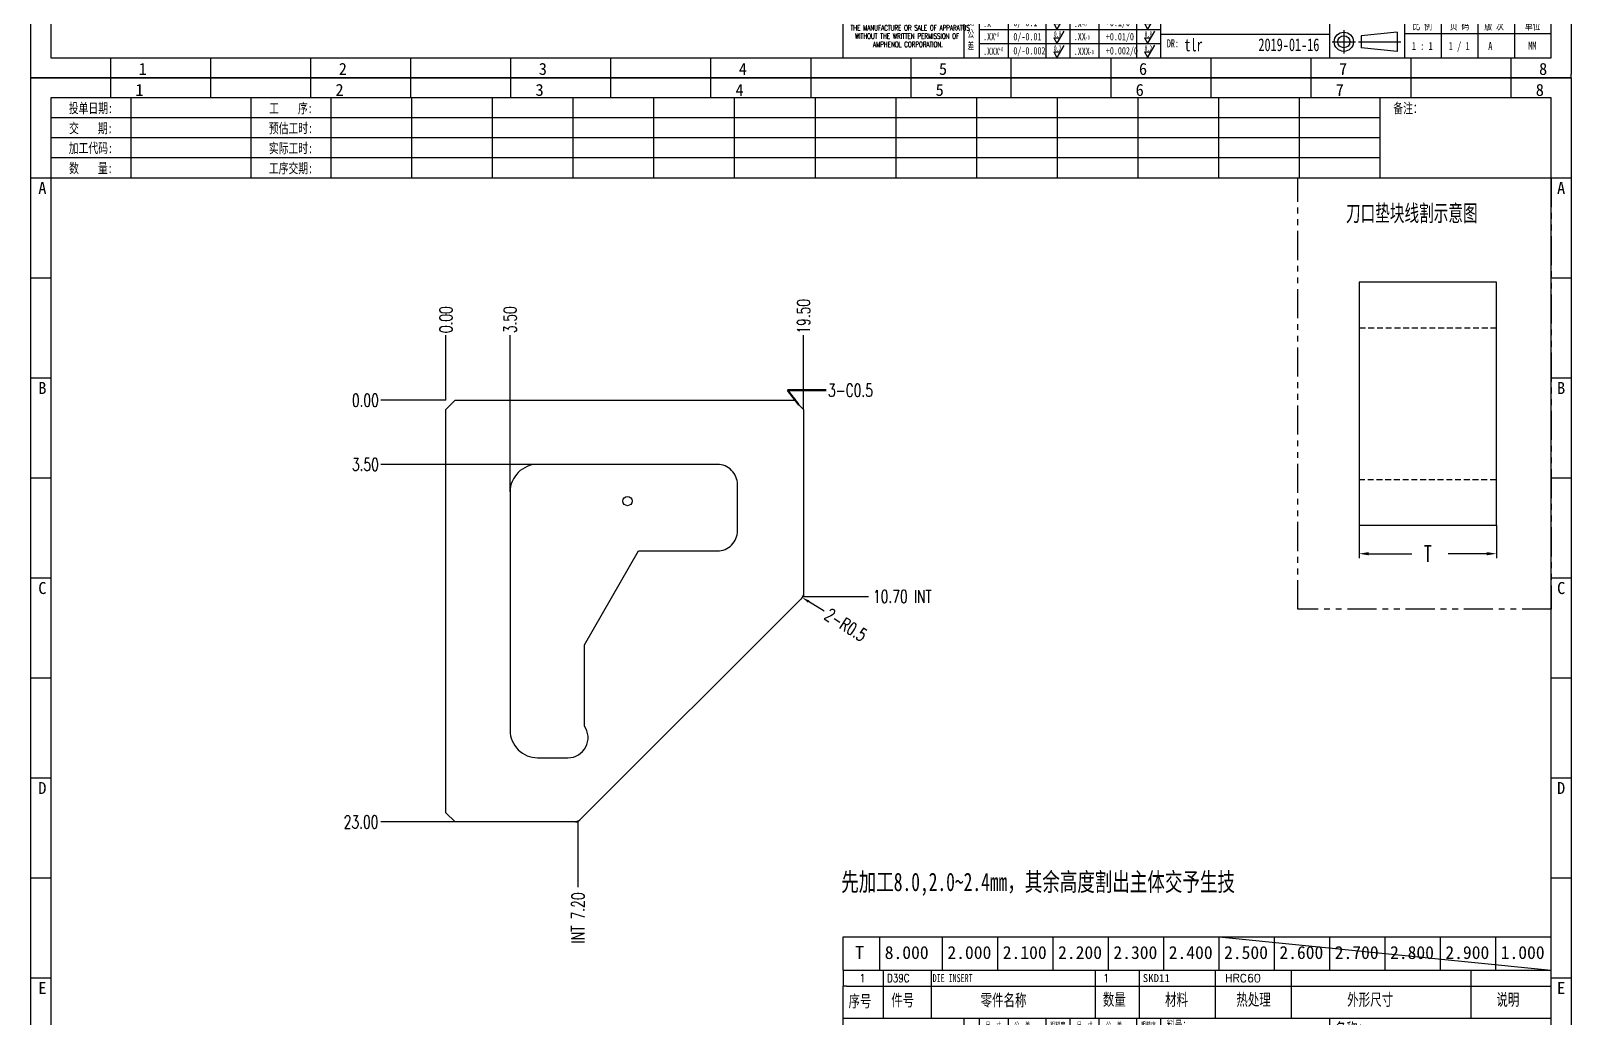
# Model space of a CAD drawing. Header units: millimetres. Extents: x -2852 to 5627, y -2271 to 1849.
# Drawn here: x -153.8 to -69.8, y -356.2 to -302.4 of the extents above; entities that cross this region are included whole.
import ezdxf
from ezdxf.enums import TextEntityAlignment as Align

# ---------------------------------------------------------------- set-up
doc = ezdxf.new("R2010")
doc.units = ezdxf.units.MM
doc.header["$PDSIZE"] = 3
doc.linetypes.add('DASHED2', pattern=[9.525, 6.35, -3.175])
doc.linetypes.add('PHANTOM', pattern=[63.5, 31.75, -6.35, 6.35, -6.35, 6.35, -6.35])
for name, color, linetype in [('1', 7, 'Continuous'), ('11', 4, 'DASHED2'), ('41', 1, 'Continuous'), ('61', 1, 'PHANTOM'), ('PUNCH', 1, 'Continuous')]:
    doc.layers.add(name, color=color, linetype=linetype)
doc.styles.add('CH', font='仿宋_GB2312_0.ttf')
doc.styles.add('jet02', font='simplex.shx', dxfattribs={"width": 0.7})
doc.styles.add('SIMPLEX', font='SIMPLEX')
doc.styles.get("Standard").update_dxf_attribs({"font": '仿宋_GB2312_0.ttf', "width": 0.7})
doc.styles.add('TEXTSTYLE_1', font='TRIUMB.TTF')
doc.styles.add('TEXTSTYLE_2', font='TRIUM.TTF')
doc.styles.add('tk', font='', dxfattribs={"width": 0.7})
doc.styles.add('tk 2', font='仿宋_GB2312_0.ttf', dxfattribs={"width": 0.65})
doc.styles.add('tk 4', font='simplex.shx', dxfattribs={"width": 0.65, "bigfont": 'bigfont.shx'})
doc.styles.get('tk').set_extended_font_data('NSimSun')
doc.dimstyles.new('jet02', dxfattribs={"dimtxt": 3.5, "dimasz": 2.1, "dimexe": 1, "dimexo": 0, "dimgap": 0.5, "dimtad": 0, "dimtoh": 1, "dimdec": 3, "dimzin": 9, "dimdsep": 46, "dimtxsty": 'jet02', "dimcen": 0, "dimclrt": 256, "dimazin": 2, "dimtfac": 1, "dimtdec": 3, "dimtofl": 0, "dimtmove": 0, "dimatfit": 1, "dimfxl": 0, "dimarcsym": 0})

# ---------------------------------------------------------------- blocks, each defined once
blk = doc.blocks.new('A3-N')
at = {"layer": '1', "color": 1}
for p, q in [((0, 0), (0, 296.73)), ((0, 296.73), (420, 296.73)), ((21.82, 291.27), (21.82, 296.73)), ((49.09, 291.27), (49.09, 296.73)), ((76.36, 291.27), (76.36, 296.73)), ((103.64, 291.27), (103.64, 296.73)), ((103.64, 291.27), (103.64, 296.73)), ((103.64, 291.27), (103.64, 296.73)), ((130.91, 291.27), (130.91, 296.73)), ((158.18, 291.27), (158.18, 296.73)), ((185.45, 291.27), (185.45, 296.73)), ((212.73, 291.27), (212.73, 296.73)), ((240, 291.27), (240, 296.73)), ((267.27, 291.27), (267.27, 296.73)), ((294.55, 291.27), (294.55, 296.73)), ((321.82, 291.27), (321.82, 296.73)), ((349.09, 291.27), (349.09, 296.73)), ((376.36, 291.27), (376.36, 296.73)), ((403.64, 291.27), (403.64, 296.73)), ((420, 296.73), (420, 1)), ((5.45, 269.45), (0, 269.45)), ((420, 269.45), (414.55, 269.45)), ((5.45, 242.18), (0, 242.18)), ((420, 242.18), (414.55, 242.18)), ((5.45, 214.91), (0, 214.91)), ((420, 214.91), (414.55, 214.91)), ((5.45, 187.64), (0, 187.64)), ((420, 187.64), (414.55, 187.64)), ((5.45, 160.36), (0, 160.36)), ((420, 160.36), (414.55, 160.36)), ((5.45, 133.09), (0, 133.09)), ((420, 133.09), (414.55, 133.09)), ((5.45, 105.82), (0, 105.82)), ((420, 105.82), (414.55, 105.82)), ((5.45, 78.55), (0, 78.55)), ((420, 78.55), (414.55, 78.55)), ((5.45, 51.27), (0, 51.27)), ((420, 51.27), (414.55, 51.27)), ((222.45, 49.09), (221.45, 49.09)), ((221.45, 49.09), (221.45, 40.36)), ((222.45, 49.09), (414.55, 49.09)), ((232.36, 49.09), (232.36, 40.36)), ((245.45, 49.09), (245.45, 40.36)), ((290.18, 49.09), (290.18, 40.36)), ((302.18, 49.09), (302.18, 40.36)), ((322.91, 49.09), (322.91, 40.36)), ((343.64, 49.09), (343.64, 40.36)), ((392.73, 40.36), (392.73, 49.09)), ((258.55, 40.36), (258.55, 5.44)), ((266.45, 40.36), (266.45, 5.44)), ((276.78, 40.36), (276.78, 5.45)), ((291.18, 40.36), (291.18, 5.45)), ((301.51, 40.37), (301.51, 5.46)), ((308.01, 40.36), (308.01, 5.45)), ((354.09, 40.36), (354.09, 5.45)), ((308.01, 32.39), (258.55, 32.39)), ((308.01, 28.54), (258.55, 28.54)), ((414.55, 27.27), (308.01, 27.27)), ((5.45, 24), (0, 24)), ((308.01, 24.69), (258.55, 24.69)), ((420, 24), (414.55, 24)), ((308.01, 16.99), (258.55, 16.99)), ((354.09, 19.63), (308.01, 19.63)), ((308.01, 13.14), (258.55, 13.14)), ((414.55, 16.36), (354.09, 16.36)), ((374.55, 16.36), (374.55, 5.45)), ((384.55, 16.36), (384.55, 5.45)), ((394.55, 16.36), (394.55, 5.45)), ((404.55, 16.36), (404.55, 5.45)), ((308.01, 9.29), (258.55, 9.29)), ((308.01, 11.99), (354.09, 11.99)), ((372.51, 12.49), (362.69, 11.5)), ((362.69, 11.5), (362.69, 8.23)), ((372.51, 12.49), (372.51, 7.25)), ((414.55, 12), (374.55, 12)), ((21.82, 0), (21.82, 5.45)), ((49.09, 0), (49.09, 5.45)), ((76.36, 0), (76.36, 5.45)), ((103.64, 0), (103.64, 5.45)), ((130.91, 0), (130.91, 5.45)), ((158.18, 0), (158.18, 5.45)), ((185.45, 0), (185.45, 5.45)), ((212.73, 0), (212.73, 5.45)), ((240, 0), (240, 5.45)), ((267.27, 0), (267.27, 5.45)), ((294.55, 0), (294.55, 5.45)), ((321.82, 0), (321.82, 5.45)), ((349.09, 0), (349.09, 5.45)), ((372.51, 7.25), (362.69, 8.23)), ((376.36, 0), (376.36, 5.45)), ((403.64, 0), (403.64, 5.45)), ((1, 0), (0, 0)), ((420, 0), (1, 0)), ((420, 0), (420, 1))]:
    blk.add_line(p, q, dxfattribs=at)
at = {"layer": '1'}
for p, q in [((414.55, 278.18), (414.55, 284.73)), ((221.45, 40.36), (221.45, 5.45)), ((221.45, 40.36), (414.55, 40.36)), ((221.45, 40.36), (414.55, 40.36)), ((254.41, 40.36), (254.41, 5.45)), ((283.28, 40.36), (283.28, 5.45)), ((308.01, 36.24), (258.55, 36.24)), ((222.08, 28.67), (254.12, 28.67)), ((308.01, 20.84), (254.41, 20.84))]:
    blk.add_line(p, q, dxfattribs=at)
at = {"layer": '1', "color": 1, "ltscale": 0.05}
for p, q in [((278.93, 34.04), (279.79, 32.56)), ((278.93, 34.04), (280.65, 34.04)), ((281.68, 35.84), (279.79, 32.56)), ((303.66, 34.05), (304.52, 32.56)), ((303.66, 34.05), (305.38, 34.05)), ((306.41, 35.84), (304.52, 32.56)), ((278.93, 30.19), (279.79, 28.71)), ((278.93, 30.19), (280.65, 30.19)), ((281.68, 31.99), (279.79, 28.71)), ((303.66, 30.2), (305.38, 30.2)), ((303.66, 30.2), (304.52, 28.71)), ((306.41, 31.99), (304.52, 28.71)), ((278.93, 26.34), (279.79, 24.86)), ((278.93, 26.34), (280.65, 26.34)), ((281.68, 28.14), (279.79, 24.86)), ((303.66, 26.35), (304.52, 24.86)), ((303.66, 26.35), (305.38, 26.35)), ((306.41, 28.14), (304.52, 24.86)), ((278.93, 22.49), (280.65, 22.49)), ((278.93, 22.49), (279.79, 21.01)), ((281.68, 24.29), (279.79, 21.01)), ((303.66, 22.5), (305.38, 22.5)), ((303.66, 22.5), (304.52, 21.01)), ((306.41, 24.29), (304.52, 21.01)), ((278.93, 18.66), (279.79, 17.17)), ((278.93, 18.66), (280.65, 18.66)), ((281.68, 20.45), (279.79, 17.17)), ((303.66, 18.66), (304.52, 17.18)), ((303.66, 18.66), (305.38, 18.66)), ((306.41, 20.46), (304.52, 17.18)), ((278.93, 14.81), (280.65, 14.81)), ((278.93, 14.81), (279.79, 13.32)), ((281.68, 16.6), (279.79, 13.32)), ((281.68, 12.75), (279.79, 9.47)), ((303.66, 14.81), (305.38, 14.81)), ((303.66, 14.81), (304.52, 13.33)), ((306.41, 16.61), (304.52, 13.33)), ((306.41, 12.76), (304.52, 9.48)), ((278.93, 10.96), (279.79, 9.47)), ((278.93, 10.96), (280.65, 10.96)), ((281.68, 8.9), (279.79, 5.62)), ((303.66, 10.96), (304.52, 9.48)), ((303.66, 10.96), (305.38, 10.96)), ((306.41, 8.91), (304.52, 5.63)), ((278.93, 7.11), (279.79, 5.62)), ((278.93, 7.11), (280.65, 7.11)), ((303.66, 7.11), (305.38, 7.11)), ((303.66, 7.11), (304.52, 5.63))]:
    blk.add_line(p, q, dxfattribs=at)
at = {"layer": '1', "color": 1, "ltscale": 0.1}
for p, q in [((358.01, 13.02), (358.01, 6.71)), ((354.86, 9.87), (361.17, 9.87)), ((362.03, 9.87), (373.54, 9.87))]:
    blk.add_line(p, q, dxfattribs=at)
at = {"layer": '1'}
blk.add_lwpolyline([(221.45, 5.45), (414.55, 5.45), (414.55, 291.27), (5.45, 291.27), (5.45, 5.45), (414.55, 5.45)], dxfattribs=at)
at = {"layer": '1', "color": 7, "linetype": 'Continuous', "const_width": 0.123}
blk.add_lwpolyline([(223.11, 34.74), (252.6, 34.76)], dxfattribs=at)
at = {"layer": '1', "color": 1}
for radius in [2.62, 1.64]:
    blk.add_circle((358.01, 9.87), radius, dxfattribs=at)
at = {"layer": '41'}
for p, q in [((27.27, 291.27), (27.27, 269.45)), ((60, 291.27), (60, 269.45)), ((81.82, 291.27), (81.82, 269.45)), ((103.82, 291.27), (103.82, 269.45)), ((125.82, 291.27), (125.82, 269.45)), ((147.82, 291.27), (147.82, 269.45)), ((169.82, 291.27), (169.82, 269.45)), ((191.82, 291.27), (191.82, 269.45)), ((213.82, 291.27), (213.82, 269.45)), ((235.82, 291.27), (235.82, 269.45)), ((257.82, 291.27), (257.82, 269.45)), ((279.82, 291.27), (279.82, 269.45)), ((301.82, 291.27), (301.82, 269.45)), ((323.82, 291.27), (323.82, 269.45)), ((345.82, 291.27), (345.82, 269.45)), ((367.82, 291.27), (367.82, 269.45)), ((367.82, 285.82), (5.45, 285.82)), ((367.82, 280.36), (5.45, 280.36)), ((367.82, 274.91), (5.45, 274.91)), ((414.55, 269.45), (5.45, 269.45))]:
    blk.add_line(p, q, dxfattribs=at)
at = {"layer": '1', "color": 1}
for s, p in [('1', (29.64, 295.11)), ('2', (84.18, 295.11)), ('3', (138.73, 295.11)), ('4', (193.27, 295.11)), ('5', (247.82, 295.11)), ('6', (302.36, 295.11)), ('7', (356.91, 295.11)), ('8', (411.45, 295.11)), ('1', (30.53, 4.11)), ('2', (85.08, 4.11)), ('3', (139.62, 4.11)), ('4', (194.17, 4.11)), ('5', (248.72, 4.11)), ('6', (303.26, 4.11)), ('7', (357.81, 4.11)), ('8', (412.35, 4.11))]:
    blk.add_text(s, height=3.27, dxfattribs=at).set_placement(p, align=Align.TOP_CENTER)
at = {"layer": '1', "style": 'tk', "width": 0.7}
for s, p in [('投单日期:', (16.36, 288.55)), ('工    序:', (70.91, 288.55)), ('备注：', (375.51, 288.55)), ('交    期:', (16.36, 283.09)), ('预估工时:', (70.91, 283.09)), ('加工代码:', (16.36, 277.64)), ('实际工时:', (70.91, 277.64)), ('数    量:', (16.36, 272.18)), ('工序交期:', (70.91, 272.18))]:
    blk.add_text(s, height=2.727, dxfattribs=at).set_placement(p, align=Align.MIDDLE)
at = {"layer": '1', "color": 1}
for s, p in [('A', (2.04, 268.36)), ('B', (2.04, 213.82)), ('C', (2.04, 159.27)), ('D', (2.04, 104.73)), ('E', (2.04, 50.18))]:
    blk.add_text(s, height=3.27, dxfattribs=at).set_placement(p, align=Align.TOP_LEFT)
for s, p in [('A', (418.37, 268.36)), ('B', (418.37, 213.82)), ('C', (418.37, 159.27)), ('D', (418.37, 104.73)), ('E', (418.37, 50.18))]:
    blk.add_text(s, height=3.27, dxfattribs=at).set_placement(p, align=Align.TOP_RIGHT)
at = {"layer": '1', "color": 1, "style": 'tk 2', "width": 0.7}
for s, height, p in [('序号', 3.273, (222.96, 43.34)), ('件号', 3.273, (234.62, 43.61)), ('零件名称', 3.273, (258.97, 43.61)), ('数量', 3.273, (292.3, 43.78)), ('材料', 3.273, (309.27, 43.78)), ('热处理', 3.273, (328.71, 43.78)), ('外形尺寸', 3.273, (358.94, 43.78)), ('说明', 3.273, (399.61, 43.78)), ('料号：', 2.182, (309.77, 37.46)), ('名称：', 3.273, (355.52, 35.79)), ('图号：', 3.273, (355.52, 22.7)), ('比 例', 2.182, (376.69, 13.18)), ('页 码', 2.182, (386.85, 13.18)), ('版 次', 2.182, (396.31, 13.18)), ('单位', 2.182, (407.35, 13.18))]:
    blk.add_text(s, height=height, dxfattribs=at).set_placement(p)
at = {"layer": '1', "color": 7, "linetype": 'Continuous', "style": 'TEXTSTYLE_1'}
blk.add_text('Amphenol JET', height=2.7, dxfattribs=at).set_placement((223.96, 35.61))
at = {"layer": '1', "color": 7, "linetype": 'Continuous'}
for s, height, style, width, p in [('A Division of Amphenol Corporation', 1.5, 'TEXTSTYLE_2', 0.7, (224.64, 32.29)), ('HangZhou Amphenol JET Interconnect Technology co.,ltd ', 1.2, 'TEXTSTYLE_2', 0.6, (222.47, 29.36)), ('THESE DRAWINGS AND SPECIFICATIONS', 1.5, 'tk 4', 0.6, (224.73, 23.52)), ('ARE THE PROPERTY OF', 1.5, 'tk 4', 0.6, (230.45, 21.35)), ('AND SHALL NOT BE REPRODUCED OR', 1.5, 'tk 4', 0.6, (225.95, 17.17)), ('AMPHENOL CORPORATION', 1.5, 'tk 4', 0.6, (230.04, 19.27)), ('THE MANUFACTURE OR SALE OF APPARATUS', 1.5, 'tk 4', 0.6, (223.5, 12.92)), ('COPIED OR USED AS THE BASIS FOR', 1.5, 'tk 4', 0.6, (225.54, 15.02)), ('WITHOUT THE WRITTEN PERMISSION OF', 1.5, 'tk 4', 0.6, (224.73, 10.67)), ('AMPHENOL CORPORATION.', 1.5, 'tk 4', 0.6, (229.63, 8.4))]:
    blk.add_text(s, height=height, dxfattribs=dict(at, style=style, width=width)).set_placement(p)
at = {"layer": '1', "color": 1, "style": 'tk 2', "width": 0.7}
for s, p in [('X.', (259.64, 34.37)), ('%%P0.2', (267.9, 34.37)), ('X.', (284.37, 34.37)), ('%%P1%%D', (293.12, 34.37)), ('.X', (259.64, 30.28)), ('%%P0.1', (267.9, 30.52)), ('.X', (284.37, 30.28)), ('%%P0.5%%D', (293.12, 30.52)), ('.XX', (259.64, 26.71)), ('%%P0.01', (267.9, 26.67)), ('.XX', (284.37, 26.71)), ('%%P0.1%%D', (293.12, 26.67)), ('.XXX', (259.64, 22.68)), ('%%P0.002', (267.9, 22.82)), ('.XXX', (284.37, 22.68)), ('%%P0.01%%D', (293.12, 22.82)), ('X.', (259.64, 18.97)), ('0/-0.2', (267.9, 18.97)), ('X.', (284.37, 18.97)), ('+0.2/0', (293.12, 18.97)), ('.X', (259.64, 14.88)), ('0/-0.1', (267.9, 15.12)), ('.X', (284.37, 14.88)), ('+0.1/0', (293.12, 15.12)), ('.XX', (259.64, 11.31)), ('0/-0.01', (267.9, 11.27)), ('0/-0.002', (267.9, 7.42)), ('.XX', (284.37, 11.31)), ('+0.01/0', (293.12, 11.27)), ('+0.002/0', (293.12, 7.42)), ('.XXX', (259.64, 7.28)), ('.XXX', (284.37, 7.28))]:
    blk.add_text(s, height=2, dxfattribs=at).set_placement(p, align=Align.MIDDLE_LEFT)
at = {"layer": '1', "color": 1, "ltscale": 0.05, "style": 'tk 2', "width": 0.5}
for s, p in [('6.3', (279.01, 34.26)), ('6.3', (303.74, 34.27)), ('3.2', (279.01, 30.41)), ('3.2', (303.74, 30.42)), ('0.8', (279.01, 26.56)), ('0.8', (303.74, 26.57)), ('0.2', (279.01, 22.71)), ('0.2', (303.74, 22.72)), ('6.3', (279.01, 18.87)), ('6.3', (303.74, 18.88)), ('3.2', (279.01, 15.02)), ('0.8', (279.01, 11.17)), ('3.2', (303.74, 15.03)), ('0.8', (303.74, 11.18)), ('0.2', (279.01, 7.32)), ('0.2', (303.74, 7.33))]:
    blk.add_text(s, height=1.6, dxfattribs=at).set_placement(p)
at = {"layer": '1', "style": 'tk 2', "width": 0.7}
for s, p in [('APPD:', (309.77, 24.21)), ('CHKD:', (309.77, 16.27)), ('DR:', (309.77, 8.35))]:
    blk.add_text(s, height=2.182, dxfattribs=at).set_placement(p)
at = {"layer": '1', "color": 7, "style": 'tk 2', "width": 0.7}
blk.add_text('MM', height=2.182, dxfattribs=at).set_placement((408.31, 7.75))
at = {"layer": '1', "color": 1, "ltscale": 0.05, "char_height": 1.5, "width": 6.3627, "attachment_point": 1, "style": 'tk 2'}
for s, insert in [('尺  寸', (260.31, 39.25)), ('公  差', (268.17, 39.25)), ('粗糙度', (277.98, 39.25)), ('尺  寸', (285.2, 39.25)), ('公  差', (293.18, 39.25)), ('粗糙度', (302.71, 39.26))]:
    blk.add_mtext(s, dxfattribs=dict(at, insert=insert))
at = {"layer": '1', "ltscale": 0.05, "char_height": 2, "width": 2.5195, "attachment_point": 1, "style": 'tk 2'}
for s, insert in [('一般公差', (255.39, 36.11)), ('单侧公差', (255.39, 19.71))]:
    blk.add_mtext(s, dxfattribs=dict(at, insert=insert))
at = {"layer": '1', "color": 1, "ltscale": 0.05, "char_height": 1.2, "width": 5.1396, "attachment_point": 1, "line_spacing_factor": 0.8, "style": 'tk 2'}
for s, insert in [('+0', (261.58, 20.13)), ('-0', (286.31, 19.33)), ('+0', (261.88, 16.09)), ('-0', (286.61, 15.29)), ('+0', (262.79, 12.45)), ('+0', (263.87, 8.44)), ('-0', (287.51, 11.65)), ('-0', (288.59, 7.64))]:
    blk.add_mtext(s, dxfattribs=dict(at, insert=insert))
at = {"layer": '1', "style": 'tk 2', "width": 0.7}
for tag, p in [('PATR-NO1', (309.84, 32.96)), ('TITLE', (365.74, 30.9)), ('PATR-NO2', (309.84, 27.81)), ('DWG-NO:', (366.54, 18.14))]:
    blk.add_attdef(tag, p, '', height=3.27, dxfattribs=at)
at = {"layer": '1', "color": 1, "style": 'tk 2', "width": 0.7}
for tag, p in [('DRAW', (314.55, 7.27)), ('DATE', (334.72, 7.32))]:
    blk.add_attdef(tag, p, '', height=3.49, dxfattribs=at)
at = {"layer": '1', "style": 'tk 2', "width": 0.7}
for tag, p in [('SCALE', (376.55, 8.73)), ('SHEET', (386.6, 8.72)), ('REV', (397.38, 8.73))]:
    blk.add_attdef(tag, text='', height=2.18, dxfattribs=at).set_placement(p, align=Align.MIDDLE_LEFT)
blk = doc.blocks.new('FB3')
at = {"layer": '1', "color": 1}
for p, q in [((0, 4.36), (193.09, 4.36)), ((0, 4.36), (0, 0)), ((10.91, 4.36), (10.91, 0)), ((24, 4.36), (24, 0)), ((68.73, 4.36), (68.73, 0)), ((80.73, 4.36), (80.73, 0)), ((101.45, 4.36), (101.45, 0)), ((122.18, 4.36), (122.18, 0)), ((171.27, 0), (171.27, 4.36))]:
    blk.add_line(p, q, dxfattribs=at)
at = {"layer": '1'}
for tag, style, p in [('ITEM', 'SIMPLEX', (4.36, 2.18)), ('PARTNO', 'SIMPLEX', (12, 2.18)), ('QTY', 'SIMPLEX', (74.18, 2.18)), ('MATL', 'CH', (81.72, 2.18)), ('FINISH', 'SIMPLEX', (104.17, 2.18)), ('SPEC', 'SIMPLEX', (130.91, 2.18)), ('REMARK', 'SIMPLEX', (174.06, 2.18))]:
    blk.add_attdef(tag, text='', height=2.18, dxfattribs=dict(at, style=style)).set_placement(p, align=Align.MIDDLE_LEFT)
at = {"layer": '1', "style": 'tk', "width": 0.7}
blk.add_attdef('DIE', text='', height=2.18, dxfattribs=at).set_placement((24.43, 2.18), align=Align.MIDDLE_LEFT)
blk = doc.blocks.new('DK')
at = {"layer": '1'}
for p, q in [((0, 9), (192, 9)), ((0, 0), (0, 9)), ((10, 0), (10, 9)), ((27, 0), (27, 9)), ((42, 0), (42, 9)), ((57, 0), (57, 9)), ((72, 0), (72, 9)), ((87, 0), (87, 9)), ((102, 0), (102, 9)), ((117, 0), (117, 9)), ((132, 0), (132, 9)), ((147, 0), (147, 9)), ((162, 0), (162, 9)), ((177, 0), (177, 9)), ((192, 0), (192, 9)), ((0, 0), (192, 0))]:
    blk.add_line(p, q, dxfattribs=at)
blk.add_text('T', height=3.5, dxfattribs=at).set_placement((3.31, 3.01))
at = {"layer": '1', "color": 2}
for s, p in [('8.000', (11.31, 3.01)), ('2.000', (28.31, 3.01)), ('2.100', (43.31, 3.01)), ('2.200', (58.31, 3.01)), ('2.300', (73.31, 3.01)), ('2.400', (88.31, 3.01)), ('2.500', (103.31, 3.01)), ('2.600', (118.31, 3.01)), ('2.700', (133.31, 3.01)), ('2.800', (148.31, 3.01)), ('2.900', (163.31, 3.01)), ('1.000', (178.31, 3.01))]:
    blk.add_text(s, height=3.5, dxfattribs=at).set_placement(p)
blk = doc.blocks.new('A$C0DB51FAA')
at = {"layer": '1', "ltscale": 0.05}
blk.add_line((20.516, 1.81), (38.618, 0), dxfattribs=at)
at = {"layer": '1', "ltscale": 0.05, "xscale": 0.2011363636361239, "yscale": 0.2011363636361239, "zscale": 0.2011363636361239}
blk.add_blockref('DK', (0, 0), dxfattribs=at)
blk = doc.blocks.new('*D3664')
at = {"layer": '41', "ltscale": 0.05}
blk.add_line((784.093, -2774.955), (780.545, -2774.955), dxfattribs=at)
at = {"layer": 'Defpoints', "color": 0, "ltscale": 0.05}
for p in [(780.545, -2774.955), (784.093, -2774.955), (784.093, -2774.955)]:
    blk.add_point(p, dxfattribs=at)
at = {"layer": '41', "ltscale": 0.05, "insert": (779.698, -2774.955), "char_height": 0.7, "attachment_point": 5, "style": 'jet02'}
blk.add_mtext('0.00', dxfattribs=at)
blk = doc.blocks.new('*D3665')
at = {"layer": '41', "ltscale": 0.05}
blk.add_line((784.593, -2797.955), (780.545, -2797.955), dxfattribs=at)
at = {"layer": 'Defpoints', "color": 0, "ltscale": 0.05}
for p in [(784.093, -2774.955), (780.545, -2797.955), (784.593, -2797.955)]:
    blk.add_point(p, dxfattribs=at)
at = {"layer": '41', "ltscale": 0.05, "insert": (779.465, -2797.955), "char_height": 0.7, "attachment_point": 5, "style": 'jet02'}
blk.add_mtext('23.00', dxfattribs=at)
blk = doc.blocks.new('*D3666')
at = {"layer": '41', "ltscale": 0.05}
blk.add_line((803.593, -2785.655), (807.14, -2785.655), dxfattribs=at)
at = {"layer": 'Defpoints', "color": 0, "ltscale": 0.05}
for p in [(784.093, -2774.955), (803.593, -2785.655), (807.14, -2785.655)]:
    blk.add_point(p, dxfattribs=at)
at = {"layer": '41', "ltscale": 0.05, "insert": (808.979, -2785.655), "char_height": 0.7, "attachment_point": 5, "style": 'jet02'}
blk.add_mtext('10.70{\\C1; INT }', dxfattribs=at)
blk = doc.blocks.new('*D3667')
at = {"layer": '41', "ltscale": 0.05}
blk.add_line((784.093, -2774.955), (784.093, -2771.408), dxfattribs=at)
at = {"layer": 'Defpoints', "color": 0, "ltscale": 0.05}
for p in [(784.093, -2771.408), (784.093, -2774.955), (784.093, -2774.955)]:
    blk.add_point(p, dxfattribs=at)
at = {"layer": '41', "ltscale": 0.05, "insert": (784.093, -2770.561), "char_height": 0.7, "attachment_point": 5, "rotation": 90, "style": 'jet02'}
blk.add_mtext('0.00', dxfattribs=at)
blk = doc.blocks.new('*D3668')
at = {"layer": '41', "ltscale": 0.05}
blk.add_line((803.593, -2775.455), (803.593, -2771.408), dxfattribs=at)
at = {"layer": 'Defpoints', "color": 0, "ltscale": 0.05}
for p in [(803.593, -2771.408), (784.093, -2774.955), (803.593, -2775.455)]:
    blk.add_point(p, dxfattribs=at)
at = {"layer": '41', "ltscale": 0.05, "insert": (803.593, -2770.375), "char_height": 0.7, "attachment_point": 5, "rotation": 90, "style": 'jet02'}
blk.add_mtext('19.50', dxfattribs=at)
blk = doc.blocks.new('*D3669')
at = {"layer": '41', "ltscale": 0.05}
blk.add_line((791.293, -2797.955), (791.293, -2801.503), dxfattribs=at)
at = {"layer": 'Defpoints', "color": 0, "ltscale": 0.05}
for p in [(784.093, -2774.955), (791.293, -2797.955), (791.293, -2801.503)]:
    blk.add_point(p, dxfattribs=at)
at = {"layer": '41', "ltscale": 0.05, "insert": (791.293, -2803.353), "char_height": 0.7, "attachment_point": 5, "rotation": 90, "style": 'jet02'}
blk.add_mtext('{\\C1; INT }7.20', dxfattribs=at)
blk = doc.blocks.new('*D3670')
at = {"layer": '41', "ltscale": 0.05}
blk.add_line((804.717, -2786.465), (803.872, -2785.937), dxfattribs=at)
blk.add_solid([(803.91, -2785.877), (803.835, -2785.996), (803.517, -2785.714)], dxfattribs=at)
at = {"layer": 'Defpoints', "color": 0, "ltscale": 0.05}
for p in [(803.093, -2785.448), (803.517, -2785.714)]:
    blk.add_point(p, dxfattribs=at)
at = {"layer": '41', "ltscale": 0.05, "insert": (805.899, -2787.206), "char_height": 0.7, "attachment_point": 5, "rotation": 327.94897, "style": 'jet02'}
blk.add_mtext('2-R0.5', dxfattribs=at)
blk = doc.blocks.new('*D3671')
at = {"layer": '41', "ltscale": 0.05}
blk.add_line((787.593, -2779.955), (787.593, -2771.408), dxfattribs=at)
at = {"layer": 'Defpoints', "color": 0, "ltscale": 0.05}
for p in [(787.593, -2771.408), (784.093, -2774.955), (787.593, -2779.955)]:
    blk.add_point(p, dxfattribs=at)
at = {"layer": '41', "ltscale": 0.05, "insert": (787.593, -2770.561), "char_height": 0.7, "attachment_point": 5, "rotation": 90, "style": 'jet02'}
blk.add_mtext('3.50', dxfattribs=at)
blk = doc.blocks.new('*D3672')
at = {"layer": '41', "ltscale": 0.05}
blk.add_line((789.093, -2778.455), (780.545, -2778.455), dxfattribs=at)
at = {"layer": 'Defpoints', "color": 0, "ltscale": 0.05}
for p in [(784.093, -2774.955), (780.545, -2778.455), (789.093, -2778.455)]:
    blk.add_point(p, dxfattribs=at)
at = {"layer": '41', "ltscale": 0.05, "insert": (779.698, -2778.455), "char_height": 0.7, "attachment_point": 5, "style": 'jet02'}
blk.add_mtext('3.50', dxfattribs=at)

msp = doc.modelspace()

# ---------------------------------------------------------------- linework, layer by layer
at = {"layer": '1', "ltscale": 0.05}
for p, q in [((-73.831, -316.0887), (-81.321, -316.0887)), ((-81.321, -316.0887), (-81.321, -329.3387)), ((-73.831, -329.3387), (-73.831, -316.0887)), ((-81.321, -329.3387), (-73.831, -329.3387))]:
    msp.add_line(p, q, dxfattribs=at)
for points in [[(-130.615, -322.5256), (-112.115, -322.5256), (-111.615, -323.0256), (-111.615, -333.0185, -0.1989124), (-111.7614, -333.372), (-123.7685, -345.3791, -0.1989124), (-124.1221, -345.5256), (-130.615, -345.5256), (-131.115, -345.0256), (-131.115, -323.0256)], [(-123.565, -335.8691), (-120.6069, -330.7456), (-116.315, -330.7456, 0.4142136), (-115.215, -329.6456), (-115.215, -327.1256, 0.4142136), (-116.315, -326.0256), (-126.115, -326.0256, 0.4142136), (-127.615, -327.5256), (-127.615, -340.5256, 0.4142136), (-126.115, -342.0256), (-124.465, -342.0256, 0.6073929), (-123.565, -340.2931)]]:
    msp.add_lwpolyline(points, format="xyb", close=True, dxfattribs=at)
at = {"layer": '11', "ltscale": 0.05}
for p, q in [((-73.831, -318.5887), (-81.321, -318.5887)), ((-81.321, -326.8387), (-73.831, -326.8387))]:
    msp.add_line(p, q, dxfattribs=at)
at = {"layer": '41', "ltscale": 0.05}
for p, q in [((-81.321, -329.3387), (-81.321, -331.1448)), ((-73.831, -329.3387), (-73.831, -331.1448)), ((-80.796, -330.8948), (-78.4375, -330.8948)), ((-74.356, -330.8948), (-76.4669, -330.8948)), ((-111.7126, -333.3232), (-111.615, -333.2256)), ((-111.615, -333.0875), (-111.615, -333.2256)), ((-124.0531, -345.5256), (-123.915, -345.5256)), ((-123.8174, -345.4279), (-123.915, -345.5256))]:
    msp.add_line(p, q, dxfattribs=at)
for points in [[(-80.796, -330.8073), (-80.796, -330.9823), (-81.321, -330.8948)], [(-74.356, -330.8073), (-74.356, -330.9823), (-73.831, -330.8948)]]:
    msp.add_solid(points, dxfattribs=at)
at = {"layer": '61', "color": 6, "ltscale": 0.05}
msp.add_lwpolyline([(-84.6613, -310.4035), (-70.8441, -310.4035), (-70.8441, -333.927), (-84.6613, -333.927)], close=True, dxfattribs=at)
at = {"layer": 'PUNCH', "ltscale": 0.05}
msp.add_circle((-121.215, -328.0256), 0.25, dxfattribs=at)

# ---------------------------------------------------------------- block references
at = {"layer": '1', "ltscale": 0.05, "xscale": 0.2000000000000455, "yscale": 0.2000000000000455, "zscale": 0.2000000000000455}
for p, values in [((-153.7532, -304.949), {'DWG-NO:': 'CMY1000A-D39B', 'TITLE': '冲模镶件', 'REV': 'A', 'SHEET': '1 / 1', 'DRAW': 'tlr', 'DATE': '2019-01-16', 'PATR-NO1': 'XCede HDU2 3PR SHIELD A', 'PATR-NO2': '959-3EA4-A22', 'SCALE': '1 : 1'}), ((-153.7532, -364.2944), {'DWG-NO:': 'CMY1000A-D39C', 'TITLE': '冲模镶件', 'REV': 'A', 'SHEET': '1 / 1', 'DRAW': 'tlr', 'DATE': '2019-01-16', 'PATR-NO1': 'XCede HDU2 3PR SHIELD A', 'PATR-NO2': '959-3EA4-A22', 'SCALE': '1 : 1'})]:
    msp.add_blockref('A3-N', p, dxfattribs=at).add_auto_attribs(values)
at = {"layer": '1', "ltscale": 0.05}
msp.add_blockref('A$C0DB51FAA', (-109.4623, -353.6035), dxfattribs=at)
ref = msp.add_blockref('FB3', (-109.4623, -354.4763), dxfattribs=dict(at, xscale=0.2000000000000455, yscale=0.2000000000000455, zscale=0.2000000000000455))
ref.add_attrib('PARTNO', 'D39C', dxfattribs={"height": 0.43636, "style": 'SIMPLEX', "width": 0.8}).set_placement((-107.0623, -354.0399), align=Align.MIDDLE_LEFT)
ref.add_attrib('ITEM', '1', dxfattribs={"height": 0.4364, "style": 'SIMPLEX'}).set_placement((-108.5896, -354.0399), align=Align.MIDDLE_LEFT)
ref.add_attrib('DIE', 'DIE INSERT', dxfattribs={"height": 0.43636, "style": 'tk', "width": 0.7}).set_placement((-104.5763, -354.0399), align=Align.MIDDLE_LEFT)
ref.add_attrib('QTY', '1', dxfattribs={"height": 0.4364, "style": 'SIMPLEX'}).set_placement((-95.3024, -354.0399), align=Align.MIDDLE_LEFT)
ref.add_attrib('MATL', 'SKD11', dxfattribs={"height": 0.43636, "style": 'CH'}).set_placement((-93.1191, -354.0399), align=Align.MIDDLE_LEFT)
ref.add_attrib('FINISH', 'HRC60', dxfattribs={"height": 0.43636, "style": 'SIMPLEX'}).set_placement((-88.6278, -354.0399), align=Align.MIDDLE_LEFT)

# ---------------------------------------------------------------- texts
at = {"layer": '41', "style": 'jet02', "width": 0.7}
msp.add_text('T', height=0.875, dxfattribs=at).set_placement((-77.7879, -331.3323))
at = {"layer": '41', "ltscale": 0.05, "insert": (-82.0371, -311.8702), "char_height": 0.9, "width": 9.998966, "attachment_point": 1, "style": 'tk 2'}
msp.add_mtext('刀口垫块线割示意图', dxfattribs=at)
at = {"layer": '41', "ltscale": 0.05, "insert": (-110.2868, -321.9772), "char_height": 0.7, "attachment_point": 4, "style": 'jet02'}
msp.add_mtext('3-C0.5', dxfattribs=at)
at = {"layer": '41', "insert": (-109.559, -348.9228), "char_height": 1, "attachment_point": 4}
msp.add_mtext('{\\fSimSun|b0|i0|c134|p54;先加工8.0,2.0~2.4mm，其余高度割出主体交予生技}', dxfattribs=at)

# ---------------------------------------------------------------- dimensions: what is measured, and where the dimension line sits
at = {"layer": '41', "ltscale": 0.05}
for feature_location, offset, dtype, origin, picture, middle, set_off in [((-131.1149906591, -322.525580389), (0, 3.5475549524), 1, (-131.1149906591, -322.525580389), '*D3667', (-131.1149906591, -318.1313587699), (-915.2077048823, 2452.4298167741)), ((-111.615, -323.0256), (0, 4.0476), 1, (-131.115, -322.5256), '*D3668', (-111.615, -317.9447), (-915.2077, 2452.4298)), ((-127.615, -327.5256), (0, 8.5476), 1, (-131.115, -322.5256), '*D3671', (-127.615, -318.1314), (-915.2077, 2452.4298)), ((-130.615, -345.5256), (-4.0476, 0), 0, (-131.115, -322.5256), '*D3665', (-135.7425, -345.5256), (-915.2077, 2452.4298)), ((-131.1149906591, -322.525580389), (-3.5475549524, 0), 0, (-131.1149906591, -322.525580389), '*D3664', (-135.5092122782, -322.525580389), (-915.2077048823, 2452.4298167741)), ((-126.115, -326.0256), (-8.5476, 0), 0, (-131.115, -322.5256), '*D3672', (-135.5092, -326.0256), (-915.2077, 2452.4298))]:
    dim = msp.add_ordinate_dim(feature_location=feature_location, offset=offset, dtype=dtype, origin=origin, dimstyle='jet02', override={"dimscale": 0.2, "dimtoh": 0, "dimdec": 2, "dimzin": 1, "dimclrd": 256, "dimclre": 256, "dimazin": 0, "dimatfit": 3, "dimlwd": 65535, "dimlwe": 65535}, dxfattribs=at)
    dim.commit()
    dim.dimension.update_dxf_attribs({"geometry": picture, "text_midpoint": middle, "insert": set_off})
for feature_location, offset, dtype, text, picture, middle in [((-111.615, -333.2256), (3.5476, 0), 0, '<>{\\C1; INT }', '*D3666', (-106.2291, -333.2256)), ((-123.915, -345.5256), (0, -3.5476), 1, '{\\C1; INT }<>', '*D3669', (-123.915, -350.9231))]:
    dim = msp.add_ordinate_dim(feature_location=feature_location, offset=offset, dtype=dtype, origin=(-131.115, -322.5256), text=text, dimstyle='jet02', override={"dimscale": 0.2, "dimtoh": 0, "dimdec": 2, "dimzin": 1, "dimclrd": 256, "dimclre": 256, "dimazin": 0, "dimatfit": 3, "dimlwd": 65535, "dimlwe": 65535}, dxfattribs=at)
    dim.commit()
    dim.dimension.update_dxf_attribs({"geometry": picture, "text_midpoint": middle, "insert": (-915.2077, 2452.4298)})
dim = msp.add_radius_dim(center=(-112.115, -333.0185), mpoint=(-111.6912, -333.2838), text='2-<>', dimstyle='jet02', override={"dimscale": 0.2, "dimtoh": 0, "dimdec": 1, "dimzin": 1, "dimclrd": 256, "dimclre": 256, "dimadec": 1, "dimazin": 0, "dimatfit": 3, "dimlwd": 65535, "dimlwe": 65535}, dxfattribs=at)
dim.commit()
dim.dimension.update_dxf_attribs({"geometry": '*D3670', "text_midpoint": (-109.3083, -334.7758), "dimtype": 132, "insert": (-915.2077, 2452.4298)})

# ---------------------------------------------------------------- leaders
at = {"layer": '41', "ltscale": 0.05, "annotation_type": 0, "has_hookline": 1, "hookline_direction": 0, "text_width": 2.59}
msp.add_leader([(-111.865, -322.7756), (-112.4868, -321.9772), (-110.3868, -321.9772)], dimstyle='jet02', override={"dimscale": 0.2, "dimtoh": 0, "dimzin": 1, "dimclrd": 256, "dimclre": 256, "dimadec": 3, "dimazin": 0, "dimatfit": 3, "dimlwd": 65535, "dimlwe": 65535}, dxfattribs=at)

doc.saveas('drawing.dxf')
